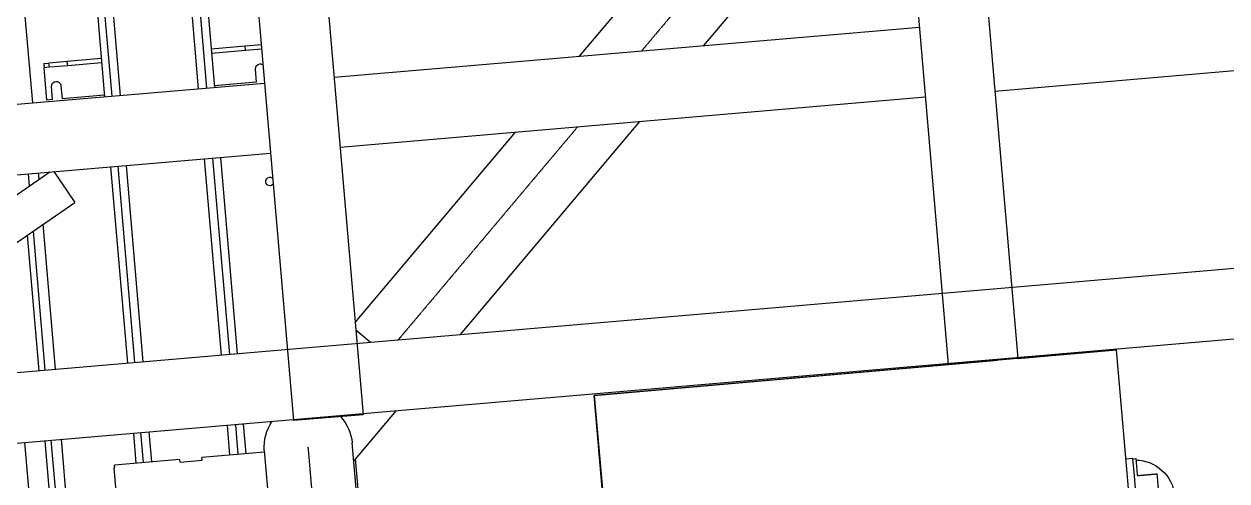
# Model space of a CAD drawing. Header units: millimetres. Extents: x 238021 to 250605, y -32596 to -9848.
# Drawn here: x 243410 to 245705, y -21160 to -20288 of the extents above; entities that cross this region are included whole.
import ezdxf

# ---------------------------------------------------------------- set-up
doc = ezdxf.new("R2010")
doc.units = ezdxf.units.MM
doc.header["$MEASUREMENT"] = 0
doc.linetypes.add('CENTER2', pattern=[1.125, 0.75, -0.125, 0.125, -0.125])
for name, color, linetype in [('Plan-150-SL-B4-241', 14, 'Continuous'), ('Plan-A-FLOR', 192, 'Continuous'), ('Plan-CENTER', 1, 'CENTER2'), ('Plan-JIB', 6, 'Continuous'), ('Plan-MONO BEAM', 6, 'Continuous'), ('Plan-RE', 5, 'Continuous'), ('Plan-S-BEAM', 12, 'Continuous'), ('Plan-S-COLS', 52, 'Continuous')]:
    doc.layers.add(name, color=color, linetype=linetype)
doc.layers.add('Plan-PR-STEL-EQIP-PUMP_2_SEEPEX_BTVE70-24_100-18', color=7, linetype='Continuous', true_color=0x1111d0)

# ---------------------------------------------------------------- blocks, each defined once
blk = doc.blocks.new('*U241')
at = {"layer": 'Plan-S-BEAM', "color": 0, "linetype": 'ByBlock', "lineweight": -2}
for p, q in [((244830.4, -16932.1), (245173.7, -20938)), ((244962.9, -16920.7), (245306.2, -20926.6)), ((245306.2, -20926.6), (245173.7, -20938))]:
    blk.add_line(p, q, dxfattribs=at)
blk = doc.blocks.new('*U242')
at = {"layer": 'Plan-S-BEAM', "color": 0, "linetype": 'ByBlock', "lineweight": -2}
for p, q in [((243713.9, -17027.7), (244057.1, -21033.7)), ((243581.4, -17039), (243924.6, -21045)), ((244057.1, -21033.7), (243924.6, -21045))]:
    blk.add_line(p, q, dxfattribs=at)
blk = doc.blocks.new('*U336')
at = {"layer": 'Plan-PR-STEL-EQIP-PUMP_2_SEEPEX_BTVE70-24_100-18', "color": 0, "linetype": 'ByBlock', "lineweight": -2}
for p, q in [((243426.9, -20438.8), (243315.5, -19138.2)), ((243578.3, -20425.9), (243467.6, -19133.3)), ((243759.4, -20410.4), (243648.7, -19117.8)), ((243743.4, -20411.7), (243723.4, -20177.8)), ((243753.6, -20175.2), (243773.6, -20409.2)), ((243546.4, -20220.7), (243564.1, -20427.1)), ((243594.3, -20424.5), (243576.6, -20218.1)), ((243832.3, -20330.7), (243767.4, -20336.3)), ((243863.2, -20328.1), (243832.3, -20330.7)), ((243832.9, -20338.7), (243832.3, -20330.7)), ((243557.8, -20354.2), (243493, -20359.8)), ((243832.9, -20338.7), (243768.1, -20344.3)), ((243863.9, -20336.1), (243832.9, -20338.7)), ((243448.1, -20363.6), (243458, -20362.8)), ((243448.1, -20363.6), (243448.7, -20371.6)), ((243458.7, -20370.8), (243448.7, -20371.6)), ((243454, -20433.5), (243448.7, -20371.6)), ((243493, -20359.8), (243458, -20362.8)), ((243458.7, -20370.8), (243458, -20362.8)), ((243493.7, -20367.8), (243458.7, -20370.8)), ((243493.7, -20367.8), (243493, -20359.8)), ((243558.5, -20362.2), (243493.7, -20367.8)), ((243854.2, -20399.2), (243852.1, -20374.3)), ((243854.2, -20399.2), (243773.4, -20406.1)), ((243465, -20432.5), (243462.9, -20407.6)), ((243480.8, -20406.1), (243483, -20431)), ((243465, -20432.5), (243454, -20433.5)), ((243563.8, -20424.1), (243483, -20431)), ((243575.5, -20560.6), (243607.6, -20935.2)), ((243621.8, -20934), (243589.7, -20559.4)), ((243637.8, -20932.6), (243605.7, -20558)), ((243786.9, -20919.8), (243754.9, -20545.3)), ((243802.9, -20918.5), (243770.8, -20543.9)), ((243785.1, -20542.7), (243817.1, -20917.2)), ((243418.3, -20574.1), (243420.3, -20597.6)), ((243439.3, -20584.5), (243438.3, -20572.4)), ((243470.4, -20947), (243446.7, -20670.4)), ((243416.3, -20691.3), (243438.4, -20949.7)), ((243427.7, -20683.5), (243450.4, -20948.7)), ((243654.1, -21123.6), (243649.2, -21066.1)), ((243803.3, -21110.8), (243798.4, -21053.3)), ((243819.2, -21109.4), (243814.3, -21052)), ((243828.6, -21050.8), (243833.5, -21108.2)), ((243434.2, -21346.6), (243411.9, -21086.5)), ((243449.9, -21083.2), (243472.1, -21343.4)), ((243461.8, -21082.2), (243484.1, -21342.4)), ((243504.1, -21340.6), (243481.8, -21080.5)), ((243619, -21068.7), (243623.9, -21126.1)), ((243638.2, -21124.9), (243633.2, -21067.5)), ((243869, -21105.2), (243749.7, -21115.4)), ((243581.9, -21134.8), (243583.4, -21134.6)), ((243581.9, -21134.8), (243587.1, -21194.6)), ((243707.7, -21119), (243583, -21129.6)), ((243583.4, -21134.6), (243583, -21129.6)), ((243708.2, -21124), (243707.7, -21119)), ((243708.2, -21124), (243750.1, -21120.4)), ((243750.1, -21120.4), (243749.7, -21115.4)), ((244057.9, -21292.8), (244042.9, -21118.1))]:
    blk.add_line(p, q, dxfattribs=at)
at = {"layer": 'Plan-PR-STEL-EQIP-PUMP_2_SEEPEX_BTVE70-24_100-18', "color": 0, "linetype": 'ByBlock', "lineweight": -2, "extrusion": (0, 1.40025e-30, -1)}
blk.add_arc((-243861, -20373.5), 9.01, 355.1064, 85.1064, dxfattribs=at)
at = {"layer": 'Plan-PR-STEL-EQIP-PUMP_2_SEEPEX_BTVE70-24_100-18', "color": 0, "linetype": 'ByBlock', "lineweight": -2, "extrusion": (0, 0, -1)}
for centre, radius, start, end in [((-243861, -20373.5), 9.01, 85.1064, 126.8334), ((-243879.5, -20588.7), 8.01, 85.1064, 133.7496), ((-243879.5, -20588.7), 8.01, 216.4553, 265.1064)]:
    blk.add_arc(centre, radius, start, end, dxfattribs=at)
at = {"layer": 'Plan-PR-STEL-EQIP-PUMP_2_SEEPEX_BTVE70-24_100-18', "color": 0, "linetype": 'ByBlock', "lineweight": -2, "extrusion": (1.40025e-30, 1.65135e-58, -1)}
for start, end in [(355.1064, 85.1064), (85.1064, 175.1064)]:
    blk.add_arc((-243471.9, -20406.8), 9.01, start, end, dxfattribs=at)
at = {"layer": 'Plan-PR-STEL-EQIP-PUMP_2_SEEPEX_BTVE70-24_100-18', "color": 0, "linetype": 'ByBlock', "lineweight": -2, "extrusion": (0, 1.57528e-30, -1)}
blk.add_arc((-243879.5, -20588.7), 8.01, 265.1064, 85.1064, dxfattribs=at)
blk = doc.blocks.new('*U350')
at = {"layer": 'Plan-150-SL-B4-241', "color": 0, "linetype": 'ByBlock', "lineweight": -2}
for p, q in [((244470.2, -20349.5), (244853.9, -19894)), ((244853.9, -19894), (244918.2, -19948.2)), ((244918.2, -19948.2), (244982.6, -20002.4)), ((244707.3, -20329.2), (244982.6, -20002.4)), ((244242.8, -20880.8), (244585.3, -20474.2)), ((244042.1, -20857.9), (244348.1, -20494.5)), ((244070.9, -20895.5), (244043.3, -20872.2))]:
    blk.add_line(p, q, dxfattribs=at)
at = {"layer": 'Plan-CENTER'}
for p, q in [((244918.2, -19948.2), (244588.8, -20339.4)), ((244466.7, -20484.3), (244124.2, -20890.9))]:
    blk.add_line(p, q, dxfattribs=at)
blk = doc.blocks.new('*U352')
at = {"layer": 'Plan-MONO BEAM', "color": 0, "linetype": 'ByBlock', "lineweight": -2}
for p, q in [((244001.9, -20389.6), (245118.5, -20294)), ((245262.5, -20416.2), (246200.6, -20335.9)), ((242753, -20496.5), (243869.4, -20401)), ((244013.4, -20523.1), (245129.9, -20427.5)), ((242764.4, -20630.1), (243880.9, -20534.5))]:
    blk.add_line(p, q, dxfattribs=at)
blk = doc.blocks.new('*U354')
at = {"layer": 'Plan-JIB', "color": 0, "linetype": 'ByBlock', "lineweight": -2}
for p, q in [((242831.1, -21001.7), (243459.8, -20570.5)), ((243467.1, -20569.9), (243507.5, -20628.7)), ((242982.6, -20988.8), (243507.5, -20628.7)), ((242537.3, -21203.3), (242607, -21155.4)), ((242544.8, -21289.1), (242754.4, -21145.3))]:
    blk.add_line(p, q, dxfattribs=at)
blk = doc.blocks.new('*U356')
at = {"layer": 'Plan-150-SL-B4-241', "color": 0, "linetype": 'ByBlock', "lineweight": -2}
for p, q in [((244070.9, -20895.5), (244043.3, -20872.2)), ((244039.4, -21122.3), (244120.7, -21025.7))]:
    blk.add_line(p, q, dxfattribs=at)
blk = doc.blocks.new('*U357')
at = {"layer": 'Plan-S-BEAM', "color": 0, "linetype": 'ByBlock', "lineweight": -2}
for p, q in [((238624.1, -21362.2), (246324.3, -20702.4)), ((238635.6, -21495.7), (246335.8, -20835.9))]:
    blk.add_line(p, q, dxfattribs=at)
blk = doc.blocks.new('*U358')
at = {"layer": 'Plan-150-SL-B4-241', "color": 0, "linetype": 'ByBlock', "lineweight": -2}
for p, q in [((244054, -21293.1), (244036.4, -21087.5)), ((243868.7, -21101.9), (243886.3, -21307.5))]:
    blk.add_line(p, q, dxfattribs=at)
at = {"layer": 'Plan-150-SL-B4-241', "color": 0, "linetype": 'ByBlock', "lineweight": -2, "extrusion": (0, -1.20011e-30, -1)}
blk.add_arc((-243952.6, -21094.7), 84.1, 137.0231, 175.1064, dxfattribs=at)
at = {"layer": 'Plan-150-SL-B4-241', "color": 0, "linetype": 'ByBlock', "lineweight": -2, "extrusion": (0, 0, -1)}
blk.add_arc((-243952.6, -21094.7), 84.1, 355.1064, 35.3705, dxfattribs=at)
at = {"layer": 'Plan-CENTER'}
blk.add_line((243970.2, -21300.3), (243952.6, -21094.7), dxfattribs=at)
blk = doc.blocks.new('*U359')
at = {"layer": 'Plan-150-SL-B4-241', "color": 0, "linetype": 'ByBlock', "lineweight": -2, "extrusion": (0, 0, -1)}
for start, end in [(137.0231, 175.1064), (355.1064, 35.3705)]:
    blk.add_arc((-243952.6, -21094.7), 84.1, start, end, dxfattribs=at)
blk = doc.blocks.new('*U360')
at = {"layer": 'Plan-S-COLS', "color": 0, "linetype": 'ByBlock', "lineweight": -2}
for p, q in [((245306.2, -20926.6), (245494.3, -20910.1)), ((245494.3, -20910.1), (245494.3, -20910.1)), ((244498.1, -20997.3), (245260.9, -20930.5)), ((244520.5, -21253.2), (244498.1, -20997.3))]:
    blk.add_line(p, q, dxfattribs=at)
blk = doc.blocks.new('*U361')
at = {"layer": 'Plan-A-FLOR', "color": 0, "linetype": 'ByBlock', "lineweight": -2}
for p, q in [((245494.4, -20910.1), (245306.2, -20926.6)), ((245642.4, -22601.9), (245494.4, -20910.1)), ((245266.3, -20930.1), (244498.2, -20997.3)), ((244498.2, -20997.3), (244520.6, -21253.2))]:
    blk.add_line(p, q, dxfattribs=at)
blk = doc.blocks.new('*U367')
at = {"layer": 'Plan-CENTER'}
for p in [(245534.3, -21149.7), (245575.5, -21184.4)]:
    blk.add_line(p, (245572.3, -21146.4), dxfattribs=at)
at = {"layer": 'Plan-RE', "color": 0, "linetype": 'ByBlock', "lineweight": -2}
for p, q in [((245525.9, -21117.4), (245512.6, -21118.5)), ((245528.7, -21150.2), (245525.9, -21117.4)), ((245531.5, -21183), (245528.7, -21150.2)), ((245531.5, -21183), (245518.3, -21184.1)), ((245576, -21190), (245543.2, -21192.8)), ((245543.2, -21192.8), (245544.3, -21206.2)), ((245544.3, -21206.2), (245577.1, -21203.4)), ((245608.8, -21187.2), (245576, -21190)), ((245577.1, -21203.4), (245609.9, -21200.6)), ((245608.8, -21187.2), (245609.9, -21200.6))]:
    blk.add_line(p, q, dxfattribs=at)
at = {"layer": 'Plan-RE', "color": 0, "linetype": 'ByBlock', "lineweight": -2, "extrusion": (0, 0, -1)}
blk.add_arc((-245529.9, -21196.7), 76.6, 91.3849, 173.0561, dxfattribs=at)
at = {"layer": 'Plan-RE', "color": 0, "linetype": 'ByBlock', "lineweight": -2}
blk.add_arc((245529.9, -21196.7), 16.3, 14.5665, 85.2208, dxfattribs=at)
blk = doc.blocks.new('*U368')
at = {"layer": 'Plan-CENTER'}
blk.add_line((244518.8, -21234.4), (244193.9, -21262.2), dxfattribs=at)
at = {"layer": 'Plan-RE', "color": 0, "linetype": 'ByBlock', "lineweight": -2}
for p, q in [((245525.9, -21117.9), (245531.5, -21117.4)), ((245531.5, -21117.4), (245534.1, -21147.5)), ((245534.1, -21147.5), (245534.2, -21149)), ((244191.3, -21232.2), (244516.2, -21204.4))]:
    blk.add_line(p, q, dxfattribs=at)

msp = doc.modelspace()

# ---------------------------------------------------------------- block references
at = {"layer": 'Plan-150-SL-B4-241'}
for name in ['*U350', '*U356', '*U358', '*U359']:
    msp.add_blockref(name, (0, 0), dxfattribs=at)
at = {"layer": 'Plan-A-FLOR'}
msp.add_blockref('*U361', (0, 0), dxfattribs=at)
at = {"layer": 'Plan-JIB'}
msp.add_blockref('*U354', (0, 0), dxfattribs=at)
at = {"layer": 'Plan-MONO BEAM'}
msp.add_blockref('*U352', (0, 0), dxfattribs=at)
at = {"layer": 'Plan-PR-STEL-EQIP-PUMP_2_SEEPEX_BTVE70-24_100-18'}
msp.add_blockref('*U336', (0, 0), dxfattribs=at)
at = {"layer": 'Plan-RE'}
for name in ['*U368', '*U367']:
    msp.add_blockref(name, (0, 0), dxfattribs=at)
at = {"layer": 'Plan-S-BEAM'}
for name in ['*U241', '*U242', '*U357']:
    msp.add_blockref(name, (0, 0), dxfattribs=at)
at = {"layer": 'Plan-S-COLS'}
msp.add_blockref('*U360', (0, 0), dxfattribs=at)

doc.saveas('drawing.dxf')
